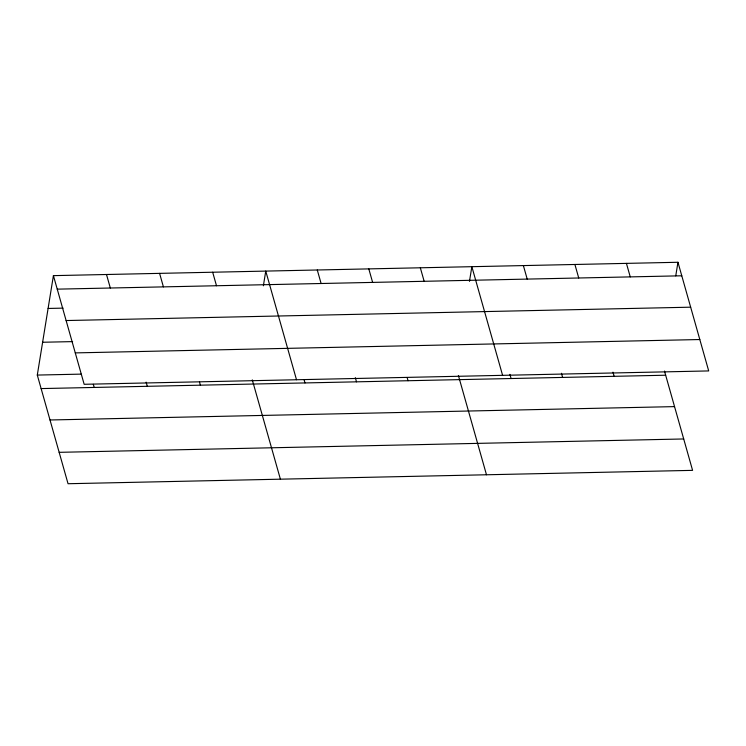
<?xml version="1.0" encoding="UTF-8"?>
<svg xmlns="http://www.w3.org/2000/svg" width="746" height="746" viewBox="0 0 746 746"><rect width="100%" height="100%" fill="white"/><g stroke="black" fill="none" stroke-linecap="round" stroke-linejoin="round"><path stroke-width="1.12" d="M664.49 371.06L692.586 470.362L68.045 483.725L37.3 375.07L53.414 275.638L677.955 262.275L708.7 370.93L84.158 384.293L53.414 275.638M263.375 285.802L265.753 271.096L296.507 379.751M469.467 281.391L471.854 266.686L502.599 375.341M675.755 275.852L677.955 262.275M57.237 289.15L681.779 275.787M48.098 308.452L63.102 308.126M66.124 320.547L690.665 307.184M42.615 342.255L72.623 341.612M75.271 352.895L699.813 339.533M37.3 375.07L81.155 374.128M41.123 388.582L665.665 375.219M50.01 419.979L674.552 406.617M59.158 452.328L683.7 438.965M626.426 263.375L630.249 276.887M612.96 372.17L614.144 376.329M574.905 264.476L578.728 277.997M561.44 373.27L562.615 377.429M523.384 265.585L527.208 279.097M509.91 374.371L511.094 378.53M458.389 375.471L486.485 474.773M420.334 267.786L424.157 281.298M407.157 377.616L408.043 380.73M368.804 268.886L372.627 282.398M355.338 377.681L356.513 381.84M317.283 269.987L321.106 283.508M304.107 379.817L304.993 382.94M252.288 379.882L280.393 479.184M212.675 272.225L216.499 285.746M199.499 382.055L200.385 385.178M159.588 273.362L163.411 286.874M146.123 382.157L147.298 386.307M106.501 274.5L110.324 288.012M93.325 384.33L94.21 387.444"/></g></svg>
